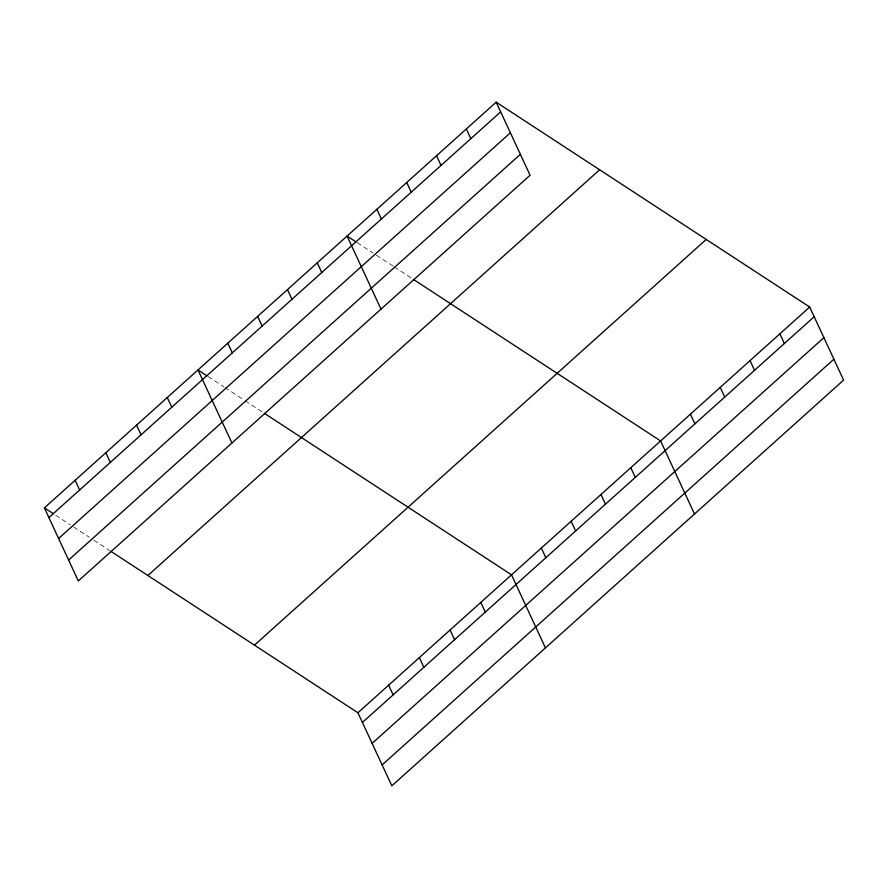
<?xml version="1.0" encoding="UTF-8"?>
<svg xmlns="http://www.w3.org/2000/svg" width="888" height="888" viewBox="0 0 888 888"><rect width="100%" height="100%" fill="white"/><g stroke="black" fill="none" stroke-linecap="round" stroke-linejoin="round"><path stroke-width="0.67" stroke-dasharray="4.44 3.33" d="M357.209 242.668L372.949 252.958M376.323 255.167L393.195 266.189M394.316 266.922L412.31 278.688M208.125 376.556L223.865 386.846M224.986 387.579L244.111 400.077M245.232 400.81L263.225 412.565M55.644 515.24L70.263 524.786M73.637 526.995L89.388 537.284M93.884 540.226L109.624 550.516"/><path stroke-width="1.33" d="M496.17 102.175L530.081 175.236L78.311 580.952L44.4 507.892L496.17 102.175L809.69 307.048L843.6 380.108L391.83 785.825L357.92 712.764L110.745 551.248M48.895 517.582L500.666 111.866M58.608 538.483L510.378 132.778M68.609 560.039L520.379 154.323M147.863 575.502L599.633 169.786M254.456 645.154L706.226 239.438M357.92 712.764L809.69 307.048M362.415 722.455L814.185 316.739M372.128 743.367L823.886 337.651M382.129 764.912L833.888 359.196M356.077 241.936L347.086 236.064L380.996 309.124M413.431 279.42L660.605 440.936L694.516 513.997M206.993 375.824L198.002 369.941L231.912 443.001M264.347 413.309L511.521 574.825L545.432 647.885M44.4 507.892L53.402 513.764M779.875 333.833L784.37 343.523M750.049 360.606L754.556 370.296M720.235 387.39L724.73 397.069M690.42 414.163L694.916 423.854M630.791 467.721L635.286 477.4M466.355 128.949L470.851 138.639M600.965 494.494L605.472 504.184M436.541 155.733L441.036 165.412M571.15 521.267L575.646 530.957M406.715 182.506L411.211 192.197M541.336 548.051L545.831 557.731M376.901 209.279L381.396 218.97M480.797 602.408L485.292 612.098M317.271 262.837L321.767 272.527M450.083 630.003L454.578 639.693M287.457 289.61L291.952 299.3M419.358 657.586L423.854 667.277M257.631 316.394L262.138 326.085M388.633 685.181L393.14 694.871M227.816 343.168L232.312 352.858M167.277 397.535L171.784 407.226M136.563 425.119L141.059 434.809M105.838 452.714L110.334 462.404M75.125 480.297L79.62 489.987"/></g></svg>
